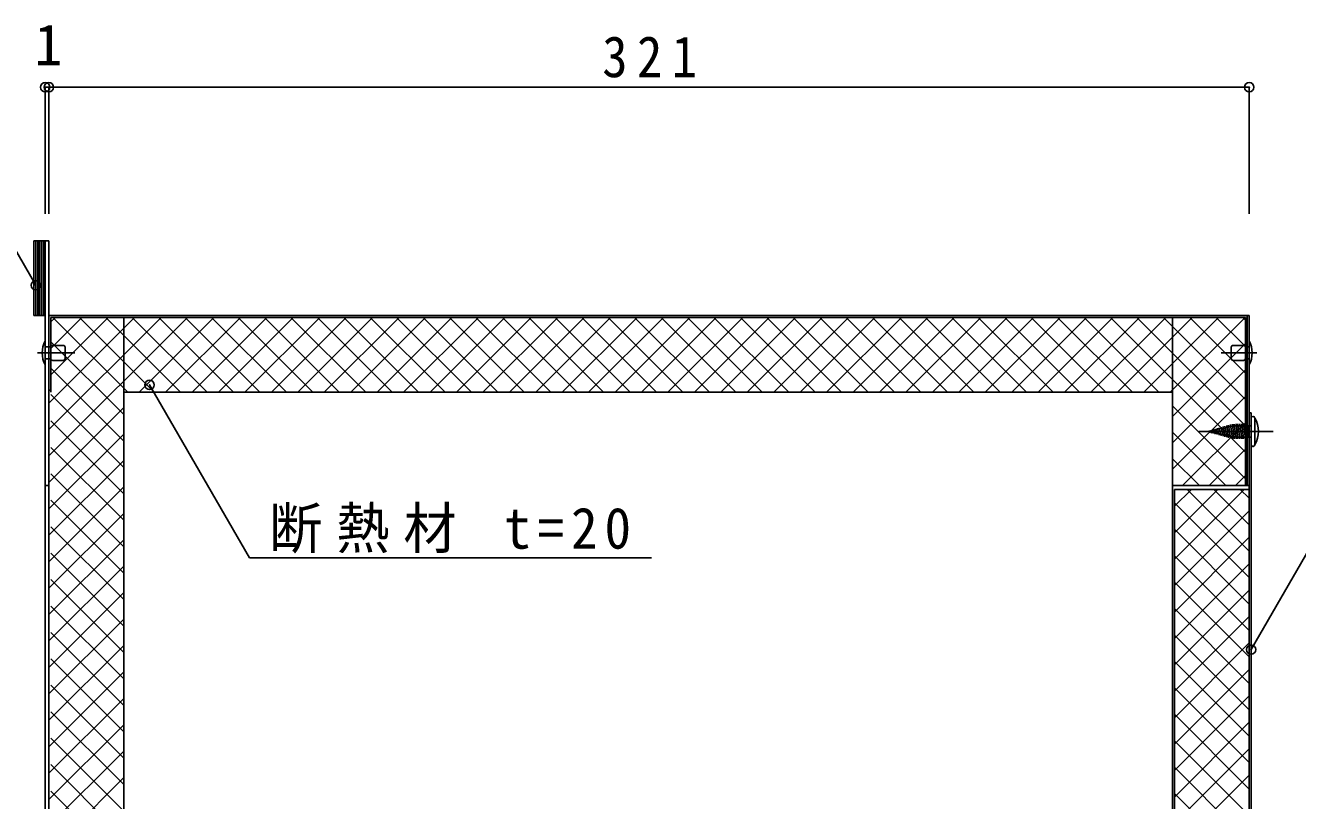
# Model space of a CAD drawing. Units: millimetres at full size, sheet at 1:5; details may follow other scales. Extents: x -2292 to 1828, y -1273 to 1617.
# Drawn here: x -926.3 to -586.1, y 727.2 to 934.5 of the extents above; entities that cross this region are included whole.
import ezdxf
from ezdxf.enums import TextEntityAlignment as Align

# ---------------------------------------------------------------- set-up
doc = ezdxf.new("R2010")
doc.units = ezdxf.units.MM
doc.header["$LTSCALE"] = 5
doc.header["$PDMODE"] = 32
doc.header["$PDSIZE"] = 2.5
doc.linetypes.add('CHAIN1', pattern=[8, 5, -1, 1, -1])
doc.layers.add('0-0', color=4, linetype='Continuous')
doc.styles.add('ＭＳ ゴシック', font='')
doc.styles.get('ＭＳ ゴシック').set_extended_font_data('MS Gothic')

msp = doc.modelspace()

# ---------------------------------------------------------------- linework, layer by layer
at = {"layer": '0-0'}
for p, q in [((-923.524, 865.006), (-956.575, 922.252)), ((-920.995, 918.012), (-919.995, 918.012)), ((-920.995, 918.012), (-920.995, 884.168)), ((-919.995, 918.012), (-919.995, 884.168)), ((-919.995, 918.012), (-598.995, 918.012)), ((-598.995, 918.012), (-598.995, 884.168)), ((-920.995, 876.925), (-923.995, 876.925)), ((-923.995, 856.925), (-923.995, 876.925)), ((-923.495, 856.925), (-923.495, 876.925)), ((-922.995, 856.925), (-922.995, 876.925)), ((-922.495, 856.925), (-922.495, 876.925)), ((-921.995, 856.925), (-921.995, 876.925)), ((-921.495, 856.925), (-921.495, 876.925)), ((-920.995, 856.925), (-923.995, 856.925)), ((-919.995, 833.503), (-897.073, 856.425)), ((-919.995, 826.432), (-890.002, 856.425)), ((-919.995, 819.361), (-882.931, 856.425)), ((-919.495, 841.074), (-904.144, 856.425)), ((-919.495, 848.145), (-911.215, 856.425)), ((-919.495, 855.216), (-918.286, 856.425)), ((-918.924, 856.425), (-898.924, 836.425)), ((-911.853, 856.425), (-891.853, 836.425)), ((-904.782, 856.425), (-884.782, 836.425)), ((-897.711, 856.425), (-877.711, 836.425)), ((-895.86, 836.425), (-875.86, 856.425)), ((-890.64, 856.425), (-870.64, 836.425)), ((-888.789, 836.425), (-868.789, 856.425)), ((-883.569, 856.425), (-863.569, 836.425)), ((-881.717, 836.425), (-861.717, 856.425)), ((-876.498, 856.425), (-856.498, 836.425)), ((-874.646, 836.425), (-854.646, 856.425)), ((-869.426, 856.425), (-849.426, 836.425)), ((-867.575, 836.425), (-847.575, 856.425)), ((-862.355, 856.425), (-842.355, 836.425)), ((-860.504, 836.425), (-840.504, 856.425)), ((-855.284, 856.425), (-835.284, 836.425)), ((-853.433, 836.425), (-833.433, 856.425)), ((-848.213, 856.425), (-828.213, 836.425)), ((-846.362, 836.425), (-826.362, 856.425)), ((-841.142, 856.425), (-821.142, 836.425)), ((-839.291, 836.425), (-819.291, 856.425)), ((-834.071, 856.425), (-814.071, 836.425)), ((-832.22, 836.425), (-812.22, 856.425)), ((-827, 856.425), (-807, 836.425)), ((-825.149, 836.425), (-805.149, 856.425)), ((-819.929, 856.425), (-799.929, 836.425)), ((-818.078, 836.425), (-798.078, 856.425)), ((-812.858, 856.425), (-792.858, 836.425)), ((-811.007, 836.425), (-791.007, 856.425)), ((-805.787, 856.425), (-785.787, 836.425)), ((-803.936, 836.425), (-783.936, 856.425)), ((-798.716, 856.425), (-778.716, 836.425)), ((-796.865, 836.425), (-776.865, 856.425)), ((-791.645, 856.425), (-771.645, 836.425)), ((-789.794, 836.425), (-769.794, 856.425)), ((-784.574, 856.425), (-764.574, 836.425)), ((-782.722, 836.425), (-762.722, 856.425)), ((-777.503, 856.425), (-757.503, 836.425)), ((-775.651, 836.425), (-755.651, 856.425)), ((-770.432, 856.425), (-750.432, 836.425)), ((-768.58, 836.425), (-748.58, 856.425)), ((-763.36, 856.425), (-743.36, 836.425)), ((-761.509, 836.425), (-741.509, 856.425)), ((-756.289, 856.425), (-736.289, 836.425)), ((-754.438, 836.425), (-734.438, 856.425)), ((-749.218, 856.425), (-729.218, 836.425)), ((-747.367, 836.425), (-727.367, 856.425)), ((-742.147, 856.425), (-722.147, 836.425)), ((-740.296, 836.425), (-720.296, 856.425)), ((-735.076, 856.425), (-715.076, 836.425)), ((-733.225, 836.425), (-713.225, 856.425)), ((-728.005, 856.425), (-708.005, 836.425)), ((-726.154, 836.425), (-706.154, 856.425)), ((-720.934, 856.425), (-700.934, 836.425)), ((-719.083, 836.425), (-699.083, 856.425)), ((-713.863, 856.425), (-693.863, 836.425)), ((-712.012, 836.425), (-692.012, 856.425)), ((-706.792, 856.425), (-686.792, 836.425)), ((-704.941, 836.425), (-684.941, 856.425)), ((-699.721, 856.425), (-679.721, 836.425)), ((-697.87, 836.425), (-677.87, 856.425)), ((-692.65, 856.425), (-672.65, 836.425)), ((-690.799, 836.425), (-670.799, 856.425)), ((-685.579, 856.425), (-665.579, 836.425)), ((-683.728, 836.425), (-663.728, 856.425)), ((-678.508, 856.425), (-658.508, 836.425)), ((-676.656, 836.425), (-656.656, 856.425)), ((-671.437, 856.425), (-651.437, 836.425)), ((-669.585, 836.425), (-649.585, 856.425)), ((-664.366, 856.425), (-644.366, 836.425)), ((-662.514, 836.425), (-642.514, 856.425)), ((-657.294, 856.425), (-637.294, 836.425)), ((-655.443, 836.425), (-635.443, 856.425)), ((-650.223, 856.425), (-630.223, 836.425)), ((-648.372, 836.425), (-628.372, 856.425)), ((-643.152, 856.425), (-623.152, 836.425)), ((-641.301, 836.425), (-621.301, 856.425)), ((-636.081, 856.425), (-599.995, 820.338)), ((-634.23, 836.425), (-614.23, 856.425)), ((-629.01, 856.425), (-599.995, 827.409)), ((-627.159, 836.425), (-607.159, 856.425)), ((-621.939, 856.425), (-599.995, 834.48)), ((-620.088, 836.425), (-600.088, 856.425)), ((-614.868, 856.425), (-599.995, 841.551)), ((-607.797, 856.425), (-599.995, 848.622)), ((-600.726, 856.425), (-599.995, 855.693)), ((-920.995, 850.125), (-920.995, 843.725)), ((-920.995, 848.525), (-919.495, 848.525)), ((-919.495, 849.924), (-899.995, 830.424)), ((-919.495, 848.425), (-919.495, 845.425)), ((-916.195, 848.925), (-918.995, 848.925)), ((-915.695, 848.425), (-915.695, 845.425)), ((-619.495, 829.947), (-599.995, 849.447)), ((-603.795, 845.425), (-603.795, 848.425)), ((-603.295, 848.925), (-600.495, 848.925)), ((-598.995, 848.525), (-599.995, 848.525)), ((-599.995, 845.425), (-599.995, 848.425)), ((-598.995, 843.725), (-598.995, 850.125)), ((-920.995, 845.325), (-919.495, 845.325)), ((-916.195, 844.925), (-918.995, 844.925)), ((-603.295, 844.925), (-600.495, 844.925)), ((-598.995, 845.325), (-599.995, 845.325)), ((-919.495, 842.853), (-899.995, 823.353)), ((-619.495, 822.876), (-599.995, 842.376)), ((-893.082, 838.375), (-866.38, 792.126)), ((-919.495, 835.782), (-899.995, 816.282)), ((-619.495, 815.805), (-599.995, 835.305)), ((-919.995, 812.29), (-899.995, 832.29)), ((-619.495, 832.767), (-599.995, 813.267)), ((-598.495, 767.543), (-562.344, 830.158)), ((-919.495, 828.711), (-899.995, 809.211)), ((-616.804, 811.425), (-599.995, 828.234)), ((-606.995, 824.925), (-607.495, 826.782)), ((-606.495, 824.782), (-606.995, 826.925)), ((-605.995, 824.639), (-606.495, 827.068)), ((-605.495, 824.496), (-605.995, 827.21)), ((-604.995, 824.353), (-605.495, 827.353)), ((-604.495, 824.217), (-604.995, 827.496)), ((-603.995, 824.107), (-604.495, 827.632)), ((-603.495, 824.023), (-603.995, 827.742)), ((-602.995, 823.965), (-603.495, 827.826)), ((-602.495, 823.933), (-602.995, 827.884)), ((-601.995, 823.925), (-602.495, 827.917)), ((-602.094, 827.425), (-598.495, 827.425)), ((-601.495, 823.925), (-601.995, 827.925)), ((-600.995, 823.925), (-601.495, 827.925)), ((-600.495, 823.925), (-600.995, 827.925)), ((-599.995, 823.925), (-600.495, 827.925)), ((-599.495, 823.925), (-599.995, 827.925)), ((-598.995, 823.925), (-599.495, 827.925)), ((-598.495, 822.375), (-598.495, 829.475)), ((-598.045, 829.925), (-597.945, 829.925)), ((-597.495, 822.375), (-597.495, 829.475)), ((-919.995, 805.219), (-899.995, 825.219)), ((-619.495, 825.696), (-605.223, 811.425)), ((-608.995, 825.496), (-609.495, 826.21)), ((-608.495, 825.353), (-608.995, 826.353)), ((-607.995, 825.21), (-608.495, 826.496)), ((-607.495, 825.068), (-607.995, 826.639)), ((-602.094, 824.425), (-598.495, 824.425)), ((-919.495, 821.64), (-899.995, 802.14)), ((-609.733, 811.425), (-599.995, 821.163)), ((-597.945, 821.925), (-598.045, 821.925)), ((-919.995, 798.148), (-899.995, 818.148)), ((-619.495, 818.625), (-612.294, 811.425)), ((-919.495, 814.569), (-899.995, 795.069)), ((-602.662, 811.425), (-599.995, 814.092)), ((-920.995, 610.425), (-920.995, 811.425)), ((-919.995, 610.425), (-919.995, 811.425)), ((-919.995, 791.076), (-899.995, 811.076)), ((-619.495, 610.425), (-619.495, 811.425)), ((-618.995, 810.425), (-598.995, 810.425)), ((-618.995, 798.823), (-607.392, 810.425)), ((-618.995, 791.751), (-600.321, 810.425)), ((-618.995, 805.894), (-614.464, 810.425)), ((-618.995, 611.425), (-618.995, 810.425)), ((-615.54, 810.425), (-598.995, 793.88)), ((-608.469, 810.425), (-598.995, 800.951)), ((-601.398, 810.425), (-598.995, 808.022)), ((-598.995, 610.425), (-598.995, 810.425)), ((-919.495, 807.498), (-899.995, 787.998)), ((-618.995, 806.808), (-598.995, 786.808)), ((-919.995, 784.005), (-899.995, 804.005)), ((-618.995, 784.68), (-598.995, 804.68)), ((-919.495, 800.427), (-899.995, 780.927)), ((-618.995, 799.737), (-598.995, 779.737)), ((-919.995, 776.934), (-899.995, 796.934)), ((-618.995, 777.609), (-598.995, 797.609)), ((-919.495, 793.356), (-899.995, 773.856)), ((-919.995, 769.863), (-899.995, 789.863)), ((-866.38, 792.126), (-758.843, 792.126)), ((-618.995, 792.666), (-598.995, 772.666)), ((-618.995, 770.538), (-598.995, 790.538)), ((-919.495, 786.285), (-899.995, 766.785)), ((-919.995, 762.792), (-899.995, 782.792)), ((-618.995, 785.595), (-598.995, 765.595)), ((-618.995, 763.467), (-598.995, 783.467)), ((-919.495, 779.214), (-899.995, 759.714)), ((-919.995, 755.721), (-899.995, 775.721)), ((-618.995, 778.524), (-598.995, 758.524)), ((-618.995, 756.396), (-598.995, 776.396)), ((-919.495, 772.143), (-899.995, 752.643)), ((-618.995, 771.453), (-598.995, 751.453)), ((-618.995, 749.325), (-598.995, 769.325)), ((-919.995, 748.65), (-899.995, 768.65)), ((-919.495, 765.072), (-899.995, 745.572)), ((-618.995, 764.382), (-598.995, 744.382)), ((-618.995, 742.254), (-598.995, 762.254)), ((-919.995, 741.579), (-899.995, 761.579)), ((-919.495, 758), (-899.995, 738.5)), ((-618.995, 757.311), (-598.995, 737.311)), ((-919.995, 734.508), (-899.995, 754.508)), ((-618.995, 735.183), (-598.995, 755.183)), ((-919.495, 750.929), (-899.995, 731.429)), ((-618.995, 750.24), (-598.995, 730.24)), ((-919.995, 727.437), (-899.995, 747.437)), ((-618.995, 728.112), (-598.995, 748.112)), ((-919.495, 743.858), (-899.995, 724.358)), ((-618.995, 743.169), (-598.995, 723.169)), ((-919.995, 720.366), (-899.995, 740.366)), ((-618.995, 721.041), (-598.995, 741.041)), ((-919.495, 736.787), (-899.995, 717.287)), ((-618.995, 736.098), (-598.995, 716.098)), ((-919.995, 713.295), (-899.995, 733.295)), ((-618.995, 713.97), (-598.995, 733.97)), ((-919.495, 729.716), (-899.995, 710.216)), ((-618.995, 729.027), (-598.995, 709.027))]:
    msp.add_line(p, q, dxfattribs=at)
at = {"layer": '0-0', "color": 7}
for p, q in [((-920.995, 876.925), (-919.995, 876.925)), ((-920.995, 811.425), (-920.995, 876.925)), ((-919.995, 811.425), (-919.995, 876.925)), ((-919.995, 856.925), (-598.995, 856.925)), ((-919.495, 836.425), (-919.495, 856.425)), ((-919.495, 856.425), (-599.995, 856.425)), ((-899.995, 565.425), (-899.995, 856.425)), ((-619.495, 811.425), (-619.495, 856.425)), ((-599.995, 811.425), (-599.995, 856.425)), ((-599.495, 811.425), (-599.495, 856.925)), ((-598.995, 810.425), (-598.995, 856.925)), ((-919.995, 836.925), (-919.495, 836.925)), ((-899.995, 836.425), (-619.495, 836.425)), ((-599.995, 836.925), (-599.495, 836.925)), ((-598.995, 830.925), (-598.495, 830.925)), ((-598.495, 590.925), (-598.495, 830.925)), ((-919.995, 811.425), (-920.995, 811.425)), ((-619.495, 811.425), (-598.995, 811.425))]:
    msp.add_line(p, q, dxfattribs=at)
at = {"layer": '0-0', "linetype": 'CHAIN1'}
for p, q in [((-913.031, 846.925), (-923.03, 846.925)), ((-606.458, 846.925), (-596.959, 846.925)), ((-592.601, 825.925), (-612.422, 825.925))]:
    msp.add_line(p, q, dxfattribs=at)
at = {"layer": '0-0'}
msp.add_lwpolyline([(-604.704, 827.059), (-610.195, 825.925), (-604.704, 824.79)], dxfattribs=at)
for centre, radius, start, end in [((-914.995, 846.925), 6.8, 151.92751, 208.07248), ((-918.995, 848.425), 0.5, 90, 180), ((-916.195, 848.425), 0.5, 0, 90), ((-603.295, 848.425), 0.5, 90, 180), ((-600.495, 848.425), 0.5, 0, 90), ((-604.995, 846.925), 6.8, 331.92751, 28.07248), ((-918.995, 845.425), 0.5, 180, 270), ((-916.195, 845.425), 0.5, 270, 0), ((-603.295, 845.425), 0.5, 180, 270), ((-600.495, 845.425), 0.5, 270, 0), ((-602.094, 817.925), 9.5, 90, 105.94539), ((-598.045, 829.475), 0.45, 90, 180), ((-597.945, 829.475), 0.45, 0, 90), ((-603.296, 825.925), 6.801, 328.53598, 31.464), ((-602.094, 833.925), 9.5, 254.0546, 270), ((-598.045, 822.375), 0.45, 180, 270), ((-597.945, 822.375), 0.45, 270, 0)]:
    msp.add_arc(centre, radius, start, end, dxfattribs=at)
at = {"layer": '0-0', "color": 5}
for p in [(-920.995, 918.012), (-919.995, 918.012), (-598.995, 918.012), (-923.524, 865.006), (-893.082, 838.375), (-598.495, 767.543)]:
    msp.add_point(p, dxfattribs=at)

# ---------------------------------------------------------------- texts
at = {"layer": '0-0', "color": 7, "style": 'ＭＳ ゴシック'}
msp.add_text('1', height=11, dxfattribs=at).set_placement((-923.861, 920.547), align=Align.BOTTOM_LEFT)
at = {"layer": '0-0', "color": 7, "char_height": 11, "attachment_point": 7, "style": 'ＭＳ ゴシック'}
for s, insert in [('\\T1.38;\\W0.9;321', (-771.995, 920.512)), ('\\T1.26;\\W0.95;断熱材\\~t=20', (-861.122, 793.226))]:
    msp.add_mtext(s, dxfattribs=dict(at, insert=insert))

doc.saveas('drawing.dxf')
